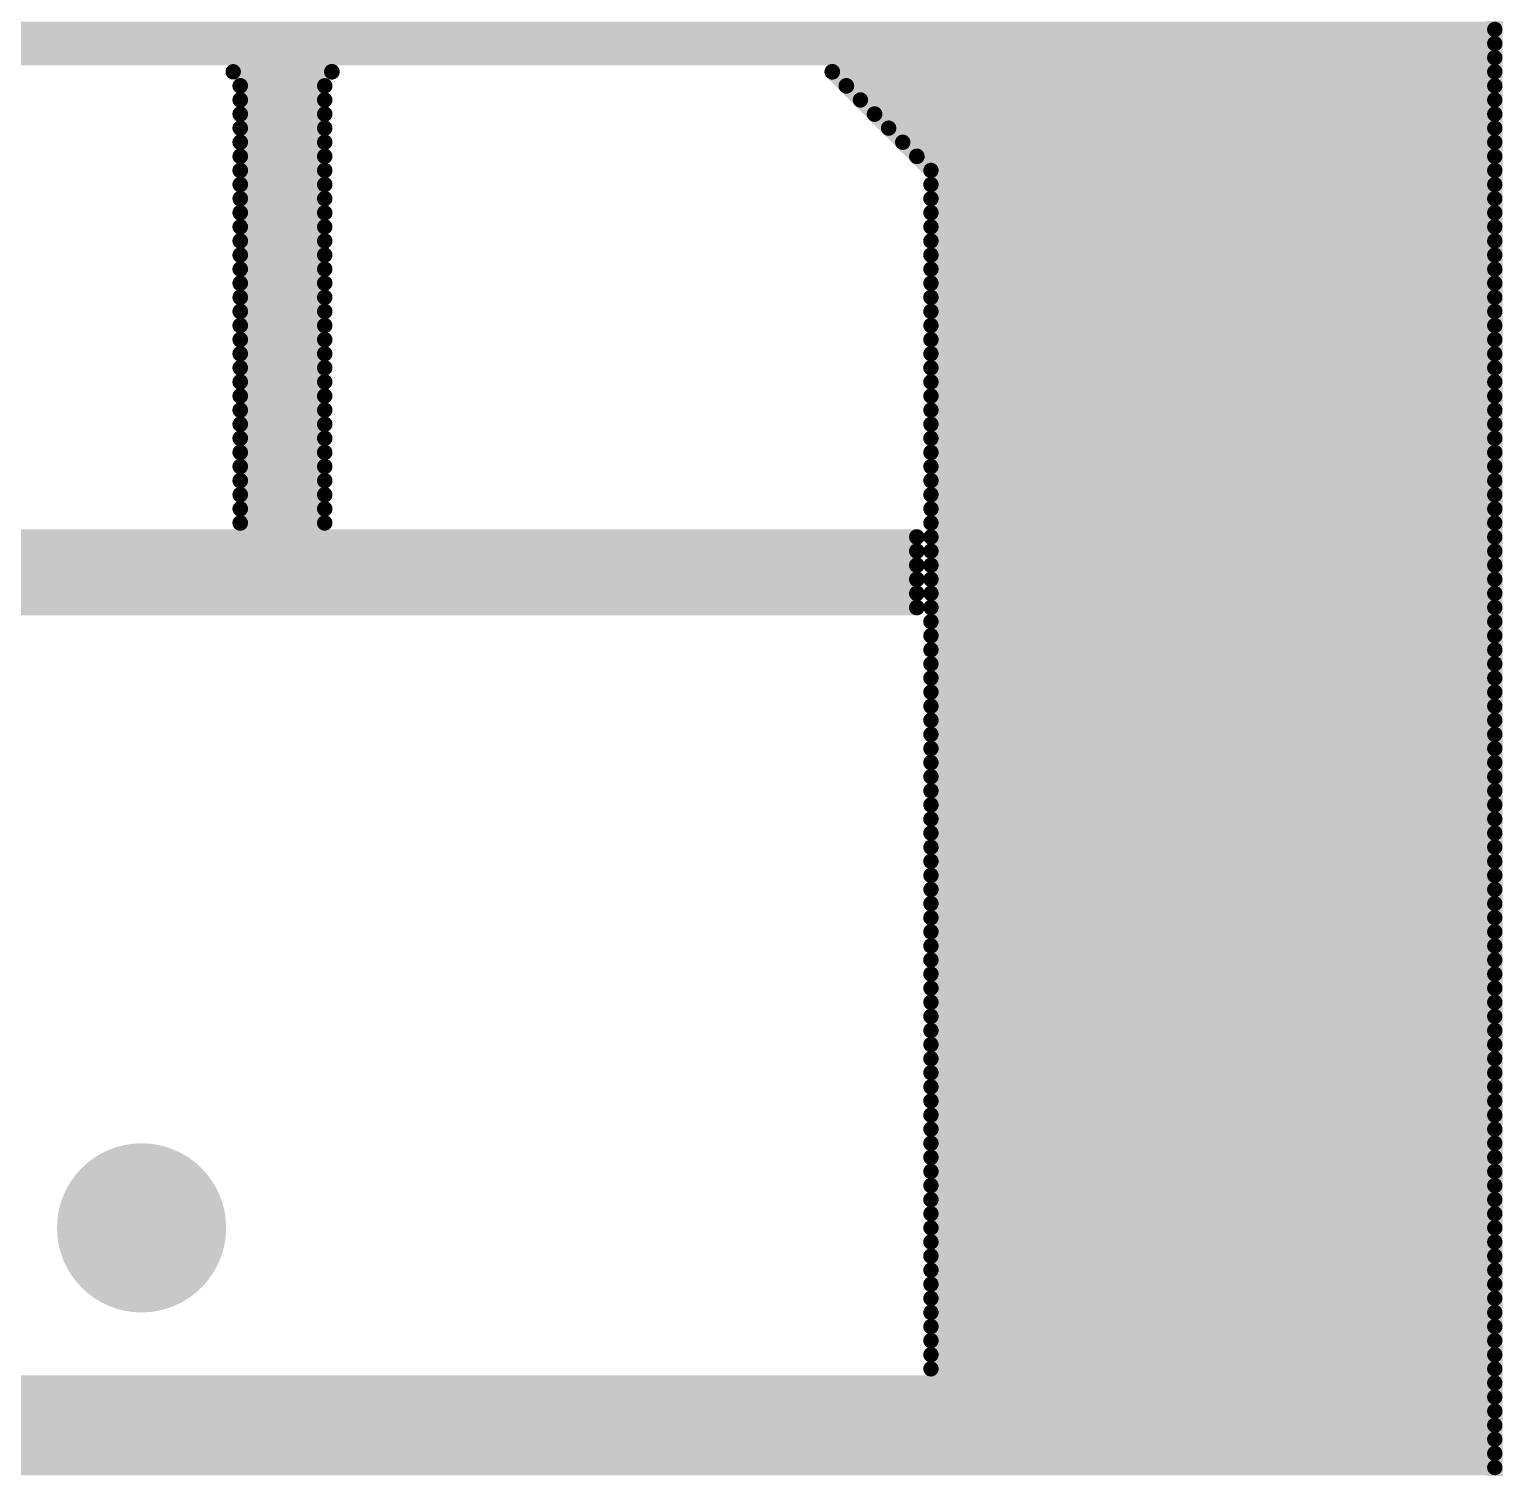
# Model space of a CAD drawing. Header units: inches. Extents: x 3.09 to 5.07, y 1.45 to 3.28.
# Drawn here: x 4.352 to 4.4566, y 1.743 to 1.845 of the extents above; entities that cross this region are included whole.
import ezdxf

# ---------------------------------------------------------------- set-up
doc = ezdxf.new("R2010")
doc.units = ezdxf.units.IN
doc.header["$MEASUREMENT"] = 0
doc.layers.add('TopOverlay', color=2, linetype='Continuous')
doc.layers.add('ViaHoleLayer', color=16, linetype='Continuous')

msp = doc.modelspace()

# ---------------------------------------------------------------- hatches: boundary and pattern name
at = {"layer": 'ViaHoleLayer'}
h = msp.add_hatch(color=16, dxfattribs=at)
edge = h.paths.add_edge_path()
edge.add_arc((4.36, 1.76), 0.006, 0, 360)
h = msp.add_hatch(color=16, dxfattribs=at)
edge = h.paths.add_edge_path()
edge.add_arc((4.44, 1.76), 0.006, 0, 360)

# ---------------------------------------------------------------- linework, layer by layer
at = {"layer": 'TopOverlay'}
for points in [[(4.456, 1.702, 0.0011, 0.0011, 0), (4.456, 1.855, 0.0011, 0.0011, 0)], [(4.262, 1.845, 0.0011, 0.0011, 0), (4.456, 1.845, 0.0011, 0.0011, 0)], [(4.262, 1.844, 0.0011, 0.0011, 0), (4.456, 1.844, 0.0011, 0.0011, 0)], [(4.262, 1.843, 0.0011, 0.0011, 0), (4.456, 1.843, 0.0011, 0.0011, 0)], [(4.3665, 1.842, 0.0011, 0.0011, 0), (4.3735, 1.842, 0.0011, 0.0011, 0)], [(4.409, 1.842, 0.0011, 0.0011, 0), (4.416, 1.835, 0.0011, 0.0011, 0)], [(4.409, 1.842, 0.0011, 0.0011, 0), (4.456, 1.842, 0.0011, 0.0011, 0)], [(4.367, 1.841, 0.0011, 0.0011, 0), (4.373, 1.841, 0.0011, 0.0011, 0)], [(4.41, 1.841, 0.0011, 0.0011, 0), (4.456, 1.841, 0.0011, 0.0011, 0)], [(4.367, 1.84, 0.0011, 0.0011, 0), (4.373, 1.84, 0.0011, 0.0011, 0)], [(4.411, 1.84, 0.0011, 0.0011, 0), (4.456, 1.84, 0.0011, 0.0011, 0)], [(4.367, 1.839, 0.0011, 0.0011, 0), (4.373, 1.839, 0.0011, 0.0011, 0)], [(4.412, 1.839, 0.0011, 0.0011, 0), (4.456, 1.839, 0.0011, 0.0011, 0)], [(4.367, 1.838, 0.0011, 0.0011, 0), (4.373, 1.838, 0.0011, 0.0011, 0)], [(4.413, 1.838, 0.0011, 0.0011, 0), (4.456, 1.838, 0.0011, 0.0011, 0)], [(4.367, 1.837, 0.0011, 0.0011, 0), (4.373, 1.837, 0.0011, 0.0011, 0)], [(4.414, 1.837, 0.0011, 0.0011, 0), (4.456, 1.837, 0.0011, 0.0011, 0)], [(4.367, 1.836, 0.0011, 0.0011, 0), (4.373, 1.836, 0.0011, 0.0011, 0)], [(4.415, 1.836, 0.0011, 0.0011, 0), (4.456, 1.836, 0.0011, 0.0011, 0)], [(4.367, 1.835, 0.0011, 0.0011, 0), (4.373, 1.835, 0.0011, 0.0011, 0)], [(4.416, 1.835, 0.0011, 0.0011, 0), (4.456, 1.835, 0.0011, 0.0011, 0)], [(4.367, 1.834, 0.0011, 0.0011, 0), (4.373, 1.834, 0.0011, 0.0011, 0)], [(4.416, 1.834, 0.0011, 0.0011, 0), (4.456, 1.834, 0.0011, 0.0011, 0)], [(4.367, 1.833, 0.0011, 0.0011, 0), (4.373, 1.833, 0.0011, 0.0011, 0)], [(4.416, 1.833, 0.0011, 0.0011, 0), (4.456, 1.833, 0.0011, 0.0011, 0)], [(4.367, 1.832, 0.0011, 0.0011, 0), (4.373, 1.832, 0.0011, 0.0011, 0)], [(4.416, 1.832, 0.0011, 0.0011, 0), (4.456, 1.832, 0.0011, 0.0011, 0)], [(4.367, 1.831, 0.0011, 0.0011, 0), (4.373, 1.831, 0.0011, 0.0011, 0)], [(4.416, 1.831, 0.0011, 0.0011, 0), (4.456, 1.831, 0.0011, 0.0011, 0)], [(4.367, 1.83, 0.0011, 0.0011, 0), (4.373, 1.83, 0.0011, 0.0011, 0)], [(4.416, 1.83, 0.0011, 0.0011, 0), (4.456, 1.83, 0.0011, 0.0011, 0)], [(4.367, 1.829, 0.0011, 0.0011, 0), (4.373, 1.829, 0.0011, 0.0011, 0)], [(4.416, 1.829, 0.0011, 0.0011, 0), (4.456, 1.829, 0.0011, 0.0011, 0)], [(4.367, 1.828, 0.0011, 0.0011, 0), (4.373, 1.828, 0.0011, 0.0011, 0)], [(4.416, 1.828, 0.0011, 0.0011, 0), (4.456, 1.828, 0.0011, 0.0011, 0)], [(4.367, 1.827, 0.0011, 0.0011, 0), (4.373, 1.827, 0.0011, 0.0011, 0)], [(4.416, 1.827, 0.0011, 0.0011, 0), (4.456, 1.827, 0.0011, 0.0011, 0)], [(4.367, 1.826, 0.0011, 0.0011, 0), (4.373, 1.826, 0.0011, 0.0011, 0)], [(4.416, 1.826, 0.0011, 0.0011, 0), (4.456, 1.826, 0.0011, 0.0011, 0)], [(4.367, 1.825, 0.0011, 0.0011, 0), (4.373, 1.825, 0.0011, 0.0011, 0)], [(4.416, 1.825, 0.0011, 0.0011, 0), (4.456, 1.825, 0.0011, 0.0011, 0)], [(4.367, 1.824, 0.0011, 0.0011, 0), (4.373, 1.824, 0.0011, 0.0011, 0)], [(4.416, 1.824, 0.0011, 0.0011, 0), (4.456, 1.824, 0.0011, 0.0011, 0)], [(4.367, 1.823, 0.0011, 0.0011, 0), (4.373, 1.823, 0.0011, 0.0011, 0)], [(4.367, 1.822, 0.0011, 0.0011, 0), (4.373, 1.822, 0.0011, 0.0011, 0)], [(4.416, 1.823, 0.0011, 0.0011, 0), (4.456, 1.823, 0.0011, 0.0011, 0)], [(4.416, 1.822, 0.0011, 0.0011, 0), (4.456, 1.822, 0.0011, 0.0011, 0)], [(4.367, 1.821, 0.0011, 0.0011, 0), (4.373, 1.821, 0.0011, 0.0011, 0)], [(4.416, 1.821, 0.0011, 0.0011, 0), (4.456, 1.821, 0.0011, 0.0011, 0)], [(4.367, 1.82, 0.0011, 0.0011, 0), (4.373, 1.82, 0.0011, 0.0011, 0)], [(4.416, 1.82, 0.0011, 0.0011, 0), (4.456, 1.82, 0.0011, 0.0011, 0)], [(4.367, 1.819, 0.0011, 0.0011, 0), (4.373, 1.819, 0.0011, 0.0011, 0)], [(4.416, 1.819, 0.0011, 0.0011, 0), (4.456, 1.819, 0.0011, 0.0011, 0)], [(4.367, 1.818, 0.0011, 0.0011, 0), (4.373, 1.818, 0.0011, 0.0011, 0)], [(4.416, 1.818, 0.0011, 0.0011, 0), (4.456, 1.818, 0.0011, 0.0011, 0)], [(4.367, 1.817, 0.0011, 0.0011, 0), (4.373, 1.817, 0.0011, 0.0011, 0)], [(4.416, 1.817, 0.0011, 0.0011, 0), (4.456, 1.817, 0.0011, 0.0011, 0)], [(4.367, 1.816, 0.0011, 0.0011, 0), (4.373, 1.816, 0.0011, 0.0011, 0)], [(4.416, 1.816, 0.0011, 0.0011, 0), (4.456, 1.816, 0.0011, 0.0011, 0)], [(4.367, 1.815, 0.0011, 0.0011, 0), (4.373, 1.815, 0.0011, 0.0011, 0)], [(4.416, 1.815, 0.0011, 0.0011, 0), (4.456, 1.815, 0.0011, 0.0011, 0)], [(4.367, 1.814, 0.0011, 0.0011, 0), (4.373, 1.814, 0.0011, 0.0011, 0)], [(4.416, 1.814, 0.0011, 0.0011, 0), (4.456, 1.814, 0.0011, 0.0011, 0)], [(4.367, 1.813, 0.0011, 0.0011, 0), (4.373, 1.813, 0.0011, 0.0011, 0)], [(4.416, 1.813, 0.0011, 0.0011, 0), (4.456, 1.813, 0.0011, 0.0011, 0)], [(4.367, 1.812, 0.0011, 0.0011, 0), (4.373, 1.812, 0.0011, 0.0011, 0)], [(4.416, 1.812, 0.0011, 0.0011, 0), (4.456, 1.812, 0.0011, 0.0011, 0)], [(4.367, 1.811, 0.0011, 0.0011, 0), (4.373, 1.811, 0.0011, 0.0011, 0)], [(4.416, 1.811, 0.0011, 0.0011, 0), (4.456, 1.811, 0.0011, 0.0011, 0)], [(4.367, 1.81, 0.0011, 0.0011, 0), (4.373, 1.81, 0.0011, 0.0011, 0)], [(4.416, 1.81, 0.0011, 0.0011, 0), (4.456, 1.81, 0.0011, 0.0011, 0)], [(4.321, 1.809, 0.0011, 0.0011, 0), (4.415, 1.809, 0.0011, 0.0011, 0)], [(4.416, 1.809, 0.0011, 0.0011, 0), (4.456, 1.809, 0.0011, 0.0011, 0)], [(4.321, 1.808, 0.0011, 0.0011, 0), (4.415, 1.808, 0.0011, 0.0011, 0)], [(4.416, 1.808, 0.0011, 0.0011, 0), (4.456, 1.808, 0.0011, 0.0011, 0)], [(4.321, 1.807, 0.0011, 0.0011, 0), (4.415, 1.807, 0.0011, 0.0011, 0)], [(4.416, 1.807, 0.0011, 0.0011, 0), (4.456, 1.807, 0.0011, 0.0011, 0)], [(4.321, 1.806, 0.0011, 0.0011, 0), (4.415, 1.806, 0.0011, 0.0011, 0)], [(4.416, 1.806, 0.0011, 0.0011, 0), (4.456, 1.806, 0.0011, 0.0011, 0)], [(4.321, 1.805, 0.0011, 0.0011, 0), (4.415, 1.805, 0.0011, 0.0011, 0)], [(4.416, 1.805, 0.0011, 0.0011, 0), (4.456, 1.805, 0.0011, 0.0011, 0)], [(4.32102, 1.804, 0.0011, 0.0011, 0), (4.415, 1.804, 0.0011, 0.0011, 0)], [(4.416, 1.804, 0.0011, 0.0011, 0), (4.456, 1.804, 0.0011, 0.0011, 0)], [(4.416, 1.803, 0.0011, 0.0011, 0), (4.456, 1.803, 0.0011, 0.0011, 0)], [(4.416, 1.802, 0.0011, 0.0011, 0), (4.456, 1.802, 0.0011, 0.0011, 0)], [(4.416, 1.801, 0.0011, 0.0011, 0), (4.456, 1.801, 0.0011, 0.0011, 0)], [(4.416, 1.8, 0.0011, 0.0011, 0), (4.456, 1.8, 0.0011, 0.0011, 0)], [(4.416, 1.799, 0.0011, 0.0011, 0), (4.456, 1.799, 0.0011, 0.0011, 0)], [(4.416, 1.798, 0.0011, 0.0011, 0), (4.456, 1.798, 0.0011, 0.0011, 0)], [(4.416, 1.797, 0.0011, 0.0011, 0), (4.456, 1.797, 0.0011, 0.0011, 0)], [(4.416, 1.796, 0.0011, 0.0011, 0), (4.456, 1.796, 0.0011, 0.0011, 0)], [(4.416, 1.795, 0.0011, 0.0011, 0), (4.456, 1.795, 0.0011, 0.0011, 0)], [(4.416, 1.794, 0.0011, 0.0011, 0), (4.456, 1.794, 0.0011, 0.0011, 0)], [(4.416, 1.793, 0.0011, 0.0011, 0), (4.456, 1.793, 0.0011, 0.0011, 0)], [(4.416, 1.792, 0.0011, 0.0011, 0), (4.456, 1.792, 0.0011, 0.0011, 0)], [(4.416, 1.791, 0.0011, 0.0011, 0), (4.456, 1.791, 0.0011, 0.0011, 0)], [(4.416, 1.79, 0.0011, 0.0011, 0), (4.456, 1.79, 0.0011, 0.0011, 0)], [(4.416, 1.789, 0.0011, 0.0011, 0), (4.456, 1.789, 0.0011, 0.0011, 0)], [(4.416, 1.788, 0.0011, 0.0011, 0), (4.456, 1.788, 0.0011, 0.0011, 0)], [(4.416, 1.787, 0.0011, 0.0011, 0), (4.456, 1.787, 0.0011, 0.0011, 0)], [(4.416, 1.786, 0.0011, 0.0011, 0), (4.456, 1.786, 0.0011, 0.0011, 0)], [(4.416, 1.785, 0.0011, 0.0011, 0), (4.456, 1.785, 0.0011, 0.0011, 0)], [(4.416, 1.784, 0.0011, 0.0011, 0), (4.456, 1.784, 0.0011, 0.0011, 0)], [(4.416, 1.783, 0.0011, 0.0011, 0), (4.456, 1.783, 0.0011, 0.0011, 0)], [(4.416, 1.782, 0.0011, 0.0011, 0), (4.456, 1.782, 0.0011, 0.0011, 0)], [(4.416, 1.781, 0.0011, 0.0011, 0), (4.456, 1.781, 0.0011, 0.0011, 0)], [(4.416, 1.78, 0.0011, 0.0011, 0), (4.456, 1.78, 0.0011, 0.0011, 0)], [(4.416, 1.779, 0.0011, 0.0011, 0), (4.456, 1.779, 0.0011, 0.0011, 0)], [(4.416, 1.778, 0.0011, 0.0011, 0), (4.456, 1.778, 0.0011, 0.0011, 0)], [(4.416, 1.777, 0.0011, 0.0011, 0), (4.456, 1.777, 0.0011, 0.0011, 0)], [(4.416, 1.776, 0.0011, 0.0011, 0), (4.456, 1.776, 0.0011, 0.0011, 0)], [(4.416, 1.775, 0.0011, 0.0011, 0), (4.456, 1.775, 0.0011, 0.0011, 0)], [(4.416, 1.774, 0.0011, 0.0011, 0), (4.456, 1.774, 0.0011, 0.0011, 0)], [(4.416, 1.773, 0.0011, 0.0011, 0), (4.456, 1.773, 0.0011, 0.0011, 0)], [(4.416, 1.772, 0.0011, 0.0011, 0), (4.456, 1.772, 0.0011, 0.0011, 0)], [(4.416, 1.771, 0.0011, 0.0011, 0), (4.456, 1.771, 0.0011, 0.0011, 0)], [(4.416, 1.77, 0.0011, 0.0011, 0), (4.456, 1.77, 0.0011, 0.0011, 0)], [(4.416, 1.769, 0.0011, 0.0011, 0), (4.456, 1.769, 0.0011, 0.0011, 0)], [(4.416, 1.768, 0.0011, 0.0011, 0), (4.456, 1.768, 0.0011, 0.0011, 0)], [(4.416, 1.767, 0.0011, 0.0011, 0), (4.456, 1.767, 0.0011, 0.0011, 0)], [(4.416, 1.766, 0.0011, 0.0011, 0), (4.456, 1.766, 0.0011, 0.0011, 0)], [(4.416, 1.765, 0.0011, 0.0011, 0), (4.456, 1.765, 0.0011, 0.0011, 0)], [(4.416, 1.764, 0.0011, 0.0011, 0), (4.456, 1.764, 0.0011, 0.0011, 0)], [(4.416, 1.763, 0.0011, 0.0011, 0), (4.456, 1.763, 0.0011, 0.0011, 0)], [(4.416, 1.762, 0.0011, 0.0011, 0), (4.456, 1.762, 0.0011, 0.0011, 0)], [(4.416, 1.761, 0.0011, 0.0011, 0), (4.456, 1.761, 0.0011, 0.0011, 0)], [(4.416, 1.76, 0.0011, 0.0011, 0), (4.456, 1.76, 0.0011, 0.0011, 0)], [(4.416, 1.759, 0.0011, 0.0011, 0), (4.456, 1.759, 0.0011, 0.0011, 0)], [(4.416, 1.758, 0.0011, 0.0011, 0), (4.456, 1.758, 0.0011, 0.0011, 0)], [(4.416, 1.757, 0.0011, 0.0011, 0), (4.456, 1.757, 0.0011, 0.0011, 0)], [(4.416, 1.756, 0.0011, 0.0011, 0), (4.456, 1.756, 0.0011, 0.0011, 0)], [(4.416, 1.755, 0.0011, 0.0011, 0), (4.456, 1.755, 0.0011, 0.0011, 0)], [(4.416, 1.754, 0.0011, 0.0011, 0), (4.456, 1.754, 0.0011, 0.0011, 0)], [(4.416, 1.753, 0.0011, 0.0011, 0), (4.456, 1.753, 0.0011, 0.0011, 0)], [(4.416, 1.752, 0.0011, 0.0011, 0), (4.456, 1.752, 0.0011, 0.0011, 0)], [(4.416, 1.751, 0.0011, 0.0011, 0), (4.456, 1.751, 0.0011, 0.0011, 0)], [(4.416, 1.75, 0.0011, 0.0011, 0), (4.456, 1.75, 0.0011, 0.0011, 0)], [(4.262, 1.749, 0.0011, 0.0011, 0), (4.456, 1.749, 0.0011, 0.0011, 0)], [(4.262, 1.748, 0.0011, 0.0011, 0), (4.456, 1.748, 0.0011, 0.0011, 0)], [(4.262, 1.747, 0.0011, 0.0011, 0), (4.456, 1.747, 0.0011, 0.0011, 0)], [(4.262, 1.746, 0.0011, 0.0011, 0), (4.456, 1.746, 0.0011, 0.0011, 0)], [(4.262, 1.745, 0.0011, 0.0011, 0), (4.456, 1.745, 0.0011, 0.0011, 0)], [(4.262, 1.744, 0.0011, 0.0011, 0), (4.456, 1.744, 0.0011, 0.0011, 0)], [(4.262, 1.743, 0.0011, 0.0011, 0), (4.456, 1.743, 0.0011, 0.0011, 0)]]:
    msp.add_lwpolyline(points, format="xyseb", dxfattribs=at)
for points in [[(4.45573, 1.845, 0.00055, 0.00055, 1), (4.45627, 1.845, 0.00055, 0.00055, 1)], [(4.45573, 1.844, 0.00055, 0.00055, 1), (4.45627, 1.844, 0.00055, 0.00055, 1)], [(4.45573, 1.843, 0.00055, 0.00055, 1), (4.45627, 1.843, 0.00055, 0.00055, 1)], [(4.36623, 1.842, 0.00055, 0.00055, 1), (4.36677, 1.842, 0.00055, 0.00055, 1)], [(4.37322, 1.842, 0.00055, 0.00055, 1), (4.37378, 1.842, 0.00055, 0.00055, 1)], [(4.40872, 1.842, 0.00055, 0.00055, 1), (4.40928, 1.842, 0.00055, 0.00055, 1)], [(4.40872, 1.842, 0.00055, 0.00055, 1), (4.40928, 1.842, 0.00055, 0.00055, 1)], [(4.45573, 1.842, 0.00055, 0.00055, 1), (4.45627, 1.842, 0.00055, 0.00055, 1)], [(4.36672, 1.841, 0.00055, 0.00055, 1), (4.36728, 1.841, 0.00055, 0.00055, 1)], [(4.37272, 1.841, 0.00055, 0.00055, 1), (4.37327, 1.841, 0.00055, 0.00055, 1)], [(4.40972, 1.841, 0.00055, 0.00055, 1), (4.41028, 1.841, 0.00055, 0.00055, 1)], [(4.45573, 1.841, 0.00055, 0.00055, 1), (4.45627, 1.841, 0.00055, 0.00055, 1)], [(4.36672, 1.84, 0.00055, 0.00055, 1), (4.36728, 1.84, 0.00055, 0.00055, 1)], [(4.37272, 1.84, 0.00055, 0.00055, 1), (4.37327, 1.84, 0.00055, 0.00055, 1)], [(4.41073, 1.84, 0.00055, 0.00055, 1), (4.41127, 1.84, 0.00055, 0.00055, 1)], [(4.45573, 1.84, 0.00055, 0.00055, 1), (4.45627, 1.84, 0.00055, 0.00055, 1)], [(4.36672, 1.839, 0.00055, 0.00055, 1), (4.36728, 1.839, 0.00055, 0.00055, 1)], [(4.37272, 1.839, 0.00055, 0.00055, 1), (4.37327, 1.839, 0.00055, 0.00055, 1)], [(4.41172, 1.839, 0.00055, 0.00055, 1), (4.41228, 1.839, 0.00055, 0.00055, 1)], [(4.45573, 1.839, 0.00055, 0.00055, 1), (4.45627, 1.839, 0.00055, 0.00055, 1)], [(4.36672, 1.838, 0.00055, 0.00055, 1), (4.36728, 1.838, 0.00055, 0.00055, 1)], [(4.37272, 1.838, 0.00055, 0.00055, 1), (4.37327, 1.838, 0.00055, 0.00055, 1)], [(4.41273, 1.838, 0.00055, 0.00055, 1), (4.41327, 1.838, 0.00055, 0.00055, 1)], [(4.45573, 1.838, 0.00055, 0.00055, 1), (4.45627, 1.838, 0.00055, 0.00055, 1)], [(4.36672, 1.837, 0.00055, 0.00055, 1), (4.36728, 1.837, 0.00055, 0.00055, 1)], [(4.37272, 1.837, 0.00055, 0.00055, 1), (4.37327, 1.837, 0.00055, 0.00055, 1)], [(4.41373, 1.837, 0.00055, 0.00055, 1), (4.41427, 1.837, 0.00055, 0.00055, 1)], [(4.45573, 1.837, 0.00055, 0.00055, 1), (4.45627, 1.837, 0.00055, 0.00055, 1)], [(4.36672, 1.836, 0.00055, 0.00055, 1), (4.36728, 1.836, 0.00055, 0.00055, 1)], [(4.37272, 1.836, 0.00055, 0.00055, 1), (4.37327, 1.836, 0.00055, 0.00055, 1)], [(4.41472, 1.836, 0.00055, 0.00055, 1), (4.41528, 1.836, 0.00055, 0.00055, 1)], [(4.45573, 1.836, 0.00055, 0.00055, 1), (4.45627, 1.836, 0.00055, 0.00055, 1)], [(4.36672, 1.835, 0.00055, 0.00055, 1), (4.36728, 1.835, 0.00055, 0.00055, 1)], [(4.37272, 1.835, 0.00055, 0.00055, 1), (4.37327, 1.835, 0.00055, 0.00055, 1)], [(4.41573, 1.835, 0.00055, 0.00055, 1), (4.41627, 1.835, 0.00055, 0.00055, 1)], [(4.41573, 1.835, 0.00055, 0.00055, 1), (4.41627, 1.835, 0.00055, 0.00055, 1)], [(4.45573, 1.835, 0.00055, 0.00055, 1), (4.45627, 1.835, 0.00055, 0.00055, 1)], [(4.36672, 1.834, 0.00055, 0.00055, 1), (4.36728, 1.834, 0.00055, 0.00055, 1)], [(4.37272, 1.834, 0.00055, 0.00055, 1), (4.37327, 1.834, 0.00055, 0.00055, 1)], [(4.41573, 1.834, 0.00055, 0.00055, 1), (4.41627, 1.834, 0.00055, 0.00055, 1)], [(4.45573, 1.834, 0.00055, 0.00055, 1), (4.45627, 1.834, 0.00055, 0.00055, 1)], [(4.36672, 1.833, 0.00055, 0.00055, 1), (4.36728, 1.833, 0.00055, 0.00055, 1)], [(4.37272, 1.833, 0.00055, 0.00055, 1), (4.37327, 1.833, 0.00055, 0.00055, 1)], [(4.41573, 1.833, 0.00055, 0.00055, 1), (4.41627, 1.833, 0.00055, 0.00055, 1)], [(4.45573, 1.833, 0.00055, 0.00055, 1), (4.45627, 1.833, 0.00055, 0.00055, 1)], [(4.36672, 1.832, 0.00055, 0.00055, 1), (4.36728, 1.832, 0.00055, 0.00055, 1)], [(4.37272, 1.832, 0.00055, 0.00055, 1), (4.37327, 1.832, 0.00055, 0.00055, 1)], [(4.41573, 1.832, 0.00055, 0.00055, 1), (4.41627, 1.832, 0.00055, 0.00055, 1)], [(4.45573, 1.832, 0.00055, 0.00055, 1), (4.45627, 1.832, 0.00055, 0.00055, 1)], [(4.36672, 1.831, 0.00055, 0.00055, 1), (4.36728, 1.831, 0.00055, 0.00055, 1)], [(4.37272, 1.831, 0.00055, 0.00055, 1), (4.37327, 1.831, 0.00055, 0.00055, 1)], [(4.41573, 1.831, 0.00055, 0.00055, 1), (4.41627, 1.831, 0.00055, 0.00055, 1)], [(4.45573, 1.831, 0.00055, 0.00055, 1), (4.45627, 1.831, 0.00055, 0.00055, 1)], [(4.36672, 1.83, 0.00055, 0.00055, 1), (4.36728, 1.83, 0.00055, 0.00055, 1)], [(4.37272, 1.83, 0.00055, 0.00055, 1), (4.37327, 1.83, 0.00055, 0.00055, 1)], [(4.41573, 1.83, 0.00055, 0.00055, 1), (4.41627, 1.83, 0.00055, 0.00055, 1)], [(4.45573, 1.83, 0.00055, 0.00055, 1), (4.45627, 1.83, 0.00055, 0.00055, 1)], [(4.36672, 1.829, 0.00055, 0.00055, 1), (4.36728, 1.829, 0.00055, 0.00055, 1)], [(4.37272, 1.829, 0.00055, 0.00055, 1), (4.37327, 1.829, 0.00055, 0.00055, 1)], [(4.41573, 1.829, 0.00055, 0.00055, 1), (4.41627, 1.829, 0.00055, 0.00055, 1)], [(4.45573, 1.829, 0.00055, 0.00055, 1), (4.45627, 1.829, 0.00055, 0.00055, 1)], [(4.36672, 1.828, 0.00055, 0.00055, 1), (4.36728, 1.828, 0.00055, 0.00055, 1)], [(4.37272, 1.828, 0.00055, 0.00055, 1), (4.37327, 1.828, 0.00055, 0.00055, 1)], [(4.41573, 1.828, 0.00055, 0.00055, 1), (4.41627, 1.828, 0.00055, 0.00055, 1)], [(4.45573, 1.828, 0.00055, 0.00055, 1), (4.45627, 1.828, 0.00055, 0.00055, 1)], [(4.36672, 1.827, 0.00055, 0.00055, 1), (4.36728, 1.827, 0.00055, 0.00055, 1)], [(4.37272, 1.827, 0.00055, 0.00055, 1), (4.37327, 1.827, 0.00055, 0.00055, 1)], [(4.41573, 1.827, 0.00055, 0.00055, 1), (4.41627, 1.827, 0.00055, 0.00055, 1)], [(4.45573, 1.827, 0.00055, 0.00055, 1), (4.45627, 1.827, 0.00055, 0.00055, 1)], [(4.36672, 1.826, 0.00055, 0.00055, 1), (4.36728, 1.826, 0.00055, 0.00055, 1)], [(4.37272, 1.826, 0.00055, 0.00055, 1), (4.37327, 1.826, 0.00055, 0.00055, 1)], [(4.41573, 1.826, 0.00055, 0.00055, 1), (4.41627, 1.826, 0.00055, 0.00055, 1)], [(4.45573, 1.826, 0.00055, 0.00055, 1), (4.45627, 1.826, 0.00055, 0.00055, 1)], [(4.36672, 1.825, 0.00055, 0.00055, 1), (4.36728, 1.825, 0.00055, 0.00055, 1)], [(4.37272, 1.825, 0.00055, 0.00055, 1), (4.37327, 1.825, 0.00055, 0.00055, 1)], [(4.41573, 1.825, 0.00055, 0.00055, 1), (4.41627, 1.825, 0.00055, 0.00055, 1)], [(4.45573, 1.825, 0.00055, 0.00055, 1), (4.45627, 1.825, 0.00055, 0.00055, 1)], [(4.36672, 1.824, 0.00055, 0.00055, 1), (4.36728, 1.824, 0.00055, 0.00055, 1)], [(4.37272, 1.824, 0.00055, 0.00055, 1), (4.37327, 1.824, 0.00055, 0.00055, 1)], [(4.41573, 1.824, 0.00055, 0.00055, 1), (4.41627, 1.824, 0.00055, 0.00055, 1)], [(4.45573, 1.824, 0.00055, 0.00055, 1), (4.45627, 1.824, 0.00055, 0.00055, 1)], [(4.36672, 1.823, 0.00055, 0.00055, 1), (4.36728, 1.823, 0.00055, 0.00055, 1)], [(4.36672, 1.822, 0.00055, 0.00055, 1), (4.36728, 1.822, 0.00055, 0.00055, 1)], [(4.37272, 1.823, 0.00055, 0.00055, 1), (4.37327, 1.823, 0.00055, 0.00055, 1)], [(4.37272, 1.822, 0.00055, 0.00055, 1), (4.37327, 1.822, 0.00055, 0.00055, 1)], [(4.41573, 1.823, 0.00055, 0.00055, 1), (4.41627, 1.823, 0.00055, 0.00055, 1)], [(4.41573, 1.822, 0.00055, 0.00055, 1), (4.41627, 1.822, 0.00055, 0.00055, 1)], [(4.45573, 1.823, 0.00055, 0.00055, 1), (4.45627, 1.823, 0.00055, 0.00055, 1)], [(4.45573, 1.822, 0.00055, 0.00055, 1), (4.45627, 1.822, 0.00055, 0.00055, 1)], [(4.36672, 1.821, 0.00055, 0.00055, 1), (4.36728, 1.821, 0.00055, 0.00055, 1)], [(4.37272, 1.821, 0.00055, 0.00055, 1), (4.37327, 1.821, 0.00055, 0.00055, 1)], [(4.41573, 1.821, 0.00055, 0.00055, 1), (4.41627, 1.821, 0.00055, 0.00055, 1)], [(4.45573, 1.821, 0.00055, 0.00055, 1), (4.45627, 1.821, 0.00055, 0.00055, 1)], [(4.36672, 1.82, 0.00055, 0.00055, 1), (4.36728, 1.82, 0.00055, 0.00055, 1)], [(4.37272, 1.82, 0.00055, 0.00055, 1), (4.37327, 1.82, 0.00055, 0.00055, 1)], [(4.41573, 1.82, 0.00055, 0.00055, 1), (4.41627, 1.82, 0.00055, 0.00055, 1)], [(4.45573, 1.82, 0.00055, 0.00055, 1), (4.45627, 1.82, 0.00055, 0.00055, 1)], [(4.36672, 1.819, 0.00055, 0.00055, 1), (4.36728, 1.819, 0.00055, 0.00055, 1)], [(4.37272, 1.819, 0.00055, 0.00055, 1), (4.37327, 1.819, 0.00055, 0.00055, 1)], [(4.41573, 1.819, 0.00055, 0.00055, 1), (4.41627, 1.819, 0.00055, 0.00055, 1)], [(4.45573, 1.819, 0.00055, 0.00055, 1), (4.45627, 1.819, 0.00055, 0.00055, 1)], [(4.36672, 1.818, 0.00055, 0.00055, 1), (4.36728, 1.818, 0.00055, 0.00055, 1)], [(4.37272, 1.818, 0.00055, 0.00055, 1), (4.37327, 1.818, 0.00055, 0.00055, 1)], [(4.41573, 1.818, 0.00055, 0.00055, 1), (4.41627, 1.818, 0.00055, 0.00055, 1)], [(4.45573, 1.818, 0.00055, 0.00055, 1), (4.45627, 1.818, 0.00055, 0.00055, 1)], [(4.36672, 1.817, 0.00055, 0.00055, 1), (4.36728, 1.817, 0.00055, 0.00055, 1)], [(4.37272, 1.817, 0.00055, 0.00055, 1), (4.37327, 1.817, 0.00055, 0.00055, 1)], [(4.41573, 1.817, 0.00055, 0.00055, 1), (4.41627, 1.817, 0.00055, 0.00055, 1)], [(4.45573, 1.817, 0.00055, 0.00055, 1), (4.45627, 1.817, 0.00055, 0.00055, 1)], [(4.36672, 1.816, 0.00055, 0.00055, 1), (4.36728, 1.816, 0.00055, 0.00055, 1)], [(4.37272, 1.816, 0.00055, 0.00055, 1), (4.37327, 1.816, 0.00055, 0.00055, 1)], [(4.41573, 1.816, 0.00055, 0.00055, 1), (4.41627, 1.816, 0.00055, 0.00055, 1)], [(4.45573, 1.816, 0.00055, 0.00055, 1), (4.45627, 1.816, 0.00055, 0.00055, 1)], [(4.36672, 1.815, 0.00055, 0.00055, 1), (4.36728, 1.815, 0.00055, 0.00055, 1)], [(4.37272, 1.815, 0.00055, 0.00055, 1), (4.37327, 1.815, 0.00055, 0.00055, 1)], [(4.41573, 1.815, 0.00055, 0.00055, 1), (4.41627, 1.815, 0.00055, 0.00055, 1)], [(4.45573, 1.815, 0.00055, 0.00055, 1), (4.45627, 1.815, 0.00055, 0.00055, 1)], [(4.36672, 1.814, 0.00055, 0.00055, 1), (4.36728, 1.814, 0.00055, 0.00055, 1)], [(4.37272, 1.814, 0.00055, 0.00055, 1), (4.37327, 1.814, 0.00055, 0.00055, 1)], [(4.41573, 1.814, 0.00055, 0.00055, 1), (4.41627, 1.814, 0.00055, 0.00055, 1)], [(4.45573, 1.814, 0.00055, 0.00055, 1), (4.45627, 1.814, 0.00055, 0.00055, 1)], [(4.36672, 1.813, 0.00055, 0.00055, 1), (4.36728, 1.813, 0.00055, 0.00055, 1)], [(4.37272, 1.813, 0.00055, 0.00055, 1), (4.37327, 1.813, 0.00055, 0.00055, 1)], [(4.41573, 1.813, 0.00055, 0.00055, 1), (4.41627, 1.813, 0.00055, 0.00055, 1)], [(4.45573, 1.813, 0.00055, 0.00055, 1), (4.45627, 1.813, 0.00055, 0.00055, 1)], [(4.36672, 1.812, 0.00055, 0.00055, 1), (4.36728, 1.812, 0.00055, 0.00055, 1)], [(4.37272, 1.812, 0.00055, 0.00055, 1), (4.37327, 1.812, 0.00055, 0.00055, 1)], [(4.41573, 1.812, 0.00055, 0.00055, 1), (4.41627, 1.812, 0.00055, 0.00055, 1)], [(4.45573, 1.812, 0.00055, 0.00055, 1), (4.45627, 1.812, 0.00055, 0.00055, 1)], [(4.36672, 1.811, 0.00055, 0.00055, 1), (4.36728, 1.811, 0.00055, 0.00055, 1)], [(4.37272, 1.811, 0.00055, 0.00055, 1), (4.37327, 1.811, 0.00055, 0.00055, 1)], [(4.41573, 1.811, 0.00055, 0.00055, 1), (4.41627, 1.811, 0.00055, 0.00055, 1)], [(4.45573, 1.811, 0.00055, 0.00055, 1), (4.45627, 1.811, 0.00055, 0.00055, 1)], [(4.36672, 1.81, 0.00055, 0.00055, 1), (4.36728, 1.81, 0.00055, 0.00055, 1)], [(4.37272, 1.81, 0.00055, 0.00055, 1), (4.37327, 1.81, 0.00055, 0.00055, 1)], [(4.41573, 1.81, 0.00055, 0.00055, 1), (4.41627, 1.81, 0.00055, 0.00055, 1)], [(4.45573, 1.81, 0.00055, 0.00055, 1), (4.45627, 1.81, 0.00055, 0.00055, 1)], [(4.41472, 1.809, 0.00055, 0.00055, 1), (4.41528, 1.809, 0.00055, 0.00055, 1)], [(4.41573, 1.809, 0.00055, 0.00055, 1), (4.41627, 1.809, 0.00055, 0.00055, 1)], [(4.45573, 1.809, 0.00055, 0.00055, 1), (4.45627, 1.809, 0.00055, 0.00055, 1)], [(4.41472, 1.808, 0.00055, 0.00055, 1), (4.41528, 1.808, 0.00055, 0.00055, 1)], [(4.41573, 1.808, 0.00055, 0.00055, 1), (4.41627, 1.808, 0.00055, 0.00055, 1)], [(4.45573, 1.808, 0.00055, 0.00055, 1), (4.45627, 1.808, 0.00055, 0.00055, 1)], [(4.41472, 1.807, 0.00055, 0.00055, 1), (4.41528, 1.807, 0.00055, 0.00055, 1)], [(4.41573, 1.807, 0.00055, 0.00055, 1), (4.41627, 1.807, 0.00055, 0.00055, 1)], [(4.45573, 1.807, 0.00055, 0.00055, 1), (4.45627, 1.807, 0.00055, 0.00055, 1)], [(4.41472, 1.806, 0.00055, 0.00055, 1), (4.41528, 1.806, 0.00055, 0.00055, 1)], [(4.41573, 1.806, 0.00055, 0.00055, 1), (4.41627, 1.806, 0.00055, 0.00055, 1)], [(4.45573, 1.806, 0.00055, 0.00055, 1), (4.45627, 1.806, 0.00055, 0.00055, 1)], [(4.41472, 1.805, 0.00055, 0.00055, 1), (4.41528, 1.805, 0.00055, 0.00055, 1)], [(4.41573, 1.805, 0.00055, 0.00055, 1), (4.41627, 1.805, 0.00055, 0.00055, 1)], [(4.45573, 1.805, 0.00055, 0.00055, 1), (4.45627, 1.805, 0.00055, 0.00055, 1)], [(4.41472, 1.804, 0.00055, 0.00055, 1), (4.41528, 1.804, 0.00055, 0.00055, 1)], [(4.41573, 1.804, 0.00055, 0.00055, 1), (4.41627, 1.804, 0.00055, 0.00055, 1)], [(4.45573, 1.804, 0.00055, 0.00055, 1), (4.45627, 1.804, 0.00055, 0.00055, 1)], [(4.41573, 1.803, 0.00055, 0.00055, 1), (4.41627, 1.803, 0.00055, 0.00055, 1)], [(4.45573, 1.803, 0.00055, 0.00055, 1), (4.45627, 1.803, 0.00055, 0.00055, 1)], [(4.41573, 1.802, 0.00055, 0.00055, 1), (4.41627, 1.802, 0.00055, 0.00055, 1)], [(4.45573, 1.802, 0.00055, 0.00055, 1), (4.45627, 1.802, 0.00055, 0.00055, 1)], [(4.41573, 1.801, 0.00055, 0.00055, 1), (4.41627, 1.801, 0.00055, 0.00055, 1)], [(4.45573, 1.801, 0.00055, 0.00055, 1), (4.45627, 1.801, 0.00055, 0.00055, 1)], [(4.41573, 1.8, 0.00055, 0.00055, 1), (4.41627, 1.8, 0.00055, 0.00055, 1)], [(4.41573, 1.799, 0.00055, 0.00055, 1), (4.41627, 1.799, 0.00055, 0.00055, 1)], [(4.45573, 1.8, 0.00055, 0.00055, 1), (4.45627, 1.8, 0.00055, 0.00055, 1)], [(4.45573, 1.799, 0.00055, 0.00055, 1), (4.45627, 1.799, 0.00055, 0.00055, 1)], [(4.41573, 1.798, 0.00055, 0.00055, 1), (4.41627, 1.798, 0.00055, 0.00055, 1)], [(4.45573, 1.798, 0.00055, 0.00055, 1), (4.45627, 1.798, 0.00055, 0.00055, 1)], [(4.41573, 1.797, 0.00055, 0.00055, 1), (4.41627, 1.797, 0.00055, 0.00055, 1)], [(4.45573, 1.797, 0.00055, 0.00055, 1), (4.45627, 1.797, 0.00055, 0.00055, 1)], [(4.41573, 1.796, 0.00055, 0.00055, 1), (4.41627, 1.796, 0.00055, 0.00055, 1)], [(4.45573, 1.796, 0.00055, 0.00055, 1), (4.45627, 1.796, 0.00055, 0.00055, 1)], [(4.41573, 1.795, 0.00055, 0.00055, 1), (4.41627, 1.795, 0.00055, 0.00055, 1)], [(4.45573, 1.795, 0.00055, 0.00055, 1), (4.45627, 1.795, 0.00055, 0.00055, 1)], [(4.41573, 1.794, 0.00055, 0.00055, 1), (4.41627, 1.794, 0.00055, 0.00055, 1)], [(4.45573, 1.794, 0.00055, 0.00055, 1), (4.45627, 1.794, 0.00055, 0.00055, 1)], [(4.41573, 1.793, 0.00055, 0.00055, 1), (4.41627, 1.793, 0.00055, 0.00055, 1)], [(4.45573, 1.793, 0.00055, 0.00055, 1), (4.45627, 1.793, 0.00055, 0.00055, 1)], [(4.41573, 1.792, 0.00055, 0.00055, 1), (4.41627, 1.792, 0.00055, 0.00055, 1)], [(4.45573, 1.792, 0.00055, 0.00055, 1), (4.45627, 1.792, 0.00055, 0.00055, 1)], [(4.41573, 1.791, 0.00055, 0.00055, 1), (4.41627, 1.791, 0.00055, 0.00055, 1)], [(4.45573, 1.791, 0.00055, 0.00055, 1), (4.45627, 1.791, 0.00055, 0.00055, 1)], [(4.41573, 1.79, 0.00055, 0.00055, 1), (4.41627, 1.79, 0.00055, 0.00055, 1)], [(4.45573, 1.79, 0.00055, 0.00055, 1), (4.45627, 1.79, 0.00055, 0.00055, 1)], [(4.41573, 1.789, 0.00055, 0.00055, 1), (4.41627, 1.789, 0.00055, 0.00055, 1)], [(4.45573, 1.789, 0.00055, 0.00055, 1), (4.45627, 1.789, 0.00055, 0.00055, 1)], [(4.41573, 1.788, 0.00055, 0.00055, 1), (4.41627, 1.788, 0.00055, 0.00055, 1)], [(4.45573, 1.788, 0.00055, 0.00055, 1), (4.45627, 1.788, 0.00055, 0.00055, 1)], [(4.41573, 1.787, 0.00055, 0.00055, 1), (4.41627, 1.787, 0.00055, 0.00055, 1)], [(4.45573, 1.787, 0.00055, 0.00055, 1), (4.45627, 1.787, 0.00055, 0.00055, 1)], [(4.41573, 1.786, 0.00055, 0.00055, 1), (4.41627, 1.786, 0.00055, 0.00055, 1)], [(4.45573, 1.786, 0.00055, 0.00055, 1), (4.45627, 1.786, 0.00055, 0.00055, 1)], [(4.41573, 1.785, 0.00055, 0.00055, 1), (4.41627, 1.785, 0.00055, 0.00055, 1)], [(4.45573, 1.785, 0.00055, 0.00055, 1), (4.45627, 1.785, 0.00055, 0.00055, 1)], [(4.41573, 1.784, 0.00055, 0.00055, 1), (4.41627, 1.784, 0.00055, 0.00055, 1)], [(4.45573, 1.784, 0.00055, 0.00055, 1), (4.45627, 1.784, 0.00055, 0.00055, 1)], [(4.41573, 1.783, 0.00055, 0.00055, 1), (4.41627, 1.783, 0.00055, 0.00055, 1)], [(4.45573, 1.783, 0.00055, 0.00055, 1), (4.45627, 1.783, 0.00055, 0.00055, 1)], [(4.41573, 1.782, 0.00055, 0.00055, 1), (4.41627, 1.782, 0.00055, 0.00055, 1)], [(4.45573, 1.782, 0.00055, 0.00055, 1), (4.45627, 1.782, 0.00055, 0.00055, 1)], [(4.41573, 1.781, 0.00055, 0.00055, 1), (4.41627, 1.781, 0.00055, 0.00055, 1)], [(4.45573, 1.781, 0.00055, 0.00055, 1), (4.45627, 1.781, 0.00055, 0.00055, 1)], [(4.41573, 1.78, 0.00055, 0.00055, 1), (4.41627, 1.78, 0.00055, 0.00055, 1)], [(4.45573, 1.78, 0.00055, 0.00055, 1), (4.45627, 1.78, 0.00055, 0.00055, 1)], [(4.41573, 1.779, 0.00055, 0.00055, 1), (4.41627, 1.779, 0.00055, 0.00055, 1)], [(4.45573, 1.779, 0.00055, 0.00055, 1), (4.45627, 1.779, 0.00055, 0.00055, 1)], [(4.41573, 1.778, 0.00055, 0.00055, 1), (4.41627, 1.778, 0.00055, 0.00055, 1)], [(4.45573, 1.778, 0.00055, 0.00055, 1), (4.45627, 1.778, 0.00055, 0.00055, 1)], [(4.41573, 1.777, 0.00055, 0.00055, 1), (4.41627, 1.777, 0.00055, 0.00055, 1)], [(4.41573, 1.776, 0.00055, 0.00055, 1), (4.41627, 1.776, 0.00055, 0.00055, 1)], [(4.45573, 1.777, 0.00055, 0.00055, 1), (4.45627, 1.777, 0.00055, 0.00055, 1)], [(4.45573, 1.776, 0.00055, 0.00055, 1), (4.45627, 1.776, 0.00055, 0.00055, 1)], [(4.41573, 1.775, 0.00055, 0.00055, 1), (4.41627, 1.775, 0.00055, 0.00055, 1)], [(4.45573, 1.775, 0.00055, 0.00055, 1), (4.45627, 1.775, 0.00055, 0.00055, 1)], [(4.41573, 1.774, 0.00055, 0.00055, 1), (4.41627, 1.774, 0.00055, 0.00055, 1)], [(4.45573, 1.774, 0.00055, 0.00055, 1), (4.45627, 1.774, 0.00055, 0.00055, 1)], [(4.41573, 1.773, 0.00055, 0.00055, 1), (4.41627, 1.773, 0.00055, 0.00055, 1)], [(4.45573, 1.773, 0.00055, 0.00055, 1), (4.45627, 1.773, 0.00055, 0.00055, 1)], [(4.41573, 1.772, 0.00055, 0.00055, 1), (4.41627, 1.772, 0.00055, 0.00055, 1)], [(4.45573, 1.772, 0.00055, 0.00055, 1), (4.45627, 1.772, 0.00055, 0.00055, 1)], [(4.41573, 1.771, 0.00055, 0.00055, 1), (4.41627, 1.771, 0.00055, 0.00055, 1)], [(4.45573, 1.771, 0.00055, 0.00055, 1), (4.45627, 1.771, 0.00055, 0.00055, 1)], [(4.41573, 1.77, 0.00055, 0.00055, 1), (4.41627, 1.77, 0.00055, 0.00055, 1)], [(4.45573, 1.77, 0.00055, 0.00055, 1), (4.45627, 1.77, 0.00055, 0.00055, 1)], [(4.41573, 1.769, 0.00055, 0.00055, 1), (4.41627, 1.769, 0.00055, 0.00055, 1)], [(4.45573, 1.769, 0.00055, 0.00055, 1), (4.45627, 1.769, 0.00055, 0.00055, 1)], [(4.41573, 1.768, 0.00055, 0.00055, 1), (4.41627, 1.768, 0.00055, 0.00055, 1)], [(4.45573, 1.768, 0.00055, 0.00055, 1), (4.45627, 1.768, 0.00055, 0.00055, 1)], [(4.41573, 1.767, 0.00055, 0.00055, 1), (4.41627, 1.767, 0.00055, 0.00055, 1)], [(4.45573, 1.767, 0.00055, 0.00055, 1), (4.45627, 1.767, 0.00055, 0.00055, 1)], [(4.41573, 1.766, 0.00055, 0.00055, 1), (4.41627, 1.766, 0.00055, 0.00055, 1)], [(4.45573, 1.766, 0.00055, 0.00055, 1), (4.45627, 1.766, 0.00055, 0.00055, 1)], [(4.41573, 1.765, 0.00055, 0.00055, 1), (4.41627, 1.765, 0.00055, 0.00055, 1)], [(4.45573, 1.765, 0.00055, 0.00055, 1), (4.45627, 1.765, 0.00055, 0.00055, 1)], [(4.41573, 1.764, 0.00055, 0.00055, 1), (4.41627, 1.764, 0.00055, 0.00055, 1)], [(4.45573, 1.764, 0.00055, 0.00055, 1), (4.45627, 1.764, 0.00055, 0.00055, 1)], [(4.41573, 1.763, 0.00055, 0.00055, 1), (4.41627, 1.763, 0.00055, 0.00055, 1)], [(4.45573, 1.763, 0.00055, 0.00055, 1), (4.45627, 1.763, 0.00055, 0.00055, 1)], [(4.41573, 1.762, 0.00055, 0.00055, 1), (4.41627, 1.762, 0.00055, 0.00055, 1)], [(4.45573, 1.762, 0.00055, 0.00055, 1), (4.45627, 1.762, 0.00055, 0.00055, 1)], [(4.41573, 1.761, 0.00055, 0.00055, 1), (4.41627, 1.761, 0.00055, 0.00055, 1)], [(4.45573, 1.761, 0.00055, 0.00055, 1), (4.45627, 1.761, 0.00055, 0.00055, 1)], [(4.41573, 1.76, 0.00055, 0.00055, 1), (4.41627, 1.76, 0.00055, 0.00055, 1)], [(4.45573, 1.76, 0.00055, 0.00055, 1), (4.45627, 1.76, 0.00055, 0.00055, 1)], [(4.41573, 1.759, 0.00055, 0.00055, 1), (4.41627, 1.759, 0.00055, 0.00055, 1)], [(4.45573, 1.759, 0.00055, 0.00055, 1), (4.45627, 1.759, 0.00055, 0.00055, 1)], [(4.41573, 1.758, 0.00055, 0.00055, 1), (4.41627, 1.758, 0.00055, 0.00055, 1)], [(4.45573, 1.758, 0.00055, 0.00055, 1), (4.45627, 1.758, 0.00055, 0.00055, 1)], [(4.41573, 1.757, 0.00055, 0.00055, 1), (4.41627, 1.757, 0.00055, 0.00055, 1)], [(4.45573, 1.757, 0.00055, 0.00055, 1), (4.45627, 1.757, 0.00055, 0.00055, 1)], [(4.41573, 1.756, 0.00055, 0.00055, 1), (4.41627, 1.756, 0.00055, 0.00055, 1)], [(4.45573, 1.756, 0.00055, 0.00055, 1), (4.45627, 1.756, 0.00055, 0.00055, 1)], [(4.41573, 1.755, 0.00055, 0.00055, 1), (4.41627, 1.755, 0.00055, 0.00055, 1)], [(4.45573, 1.755, 0.00055, 0.00055, 1), (4.45627, 1.755, 0.00055, 0.00055, 1)], [(4.41573, 1.754, 0.00055, 0.00055, 1), (4.41627, 1.754, 0.00055, 0.00055, 1)], [(4.45573, 1.754, 0.00055, 0.00055, 1), (4.45627, 1.754, 0.00055, 0.00055, 1)], [(4.41573, 1.753, 0.00055, 0.00055, 1), (4.41627, 1.753, 0.00055, 0.00055, 1)], [(4.41573, 1.752, 0.00055, 0.00055, 1), (4.41627, 1.752, 0.00055, 0.00055, 1)], [(4.45573, 1.753, 0.00055, 0.00055, 1), (4.45627, 1.753, 0.00055, 0.00055, 1)], [(4.45573, 1.752, 0.00055, 0.00055, 1), (4.45627, 1.752, 0.00055, 0.00055, 1)], [(4.41573, 1.751, 0.00055, 0.00055, 1), (4.41627, 1.751, 0.00055, 0.00055, 1)], [(4.45573, 1.751, 0.00055, 0.00055, 1), (4.45627, 1.751, 0.00055, 0.00055, 1)], [(4.41573, 1.75, 0.00055, 0.00055, 1), (4.41627, 1.75, 0.00055, 0.00055, 1)], [(4.45573, 1.75, 0.00055, 0.00055, 1), (4.45627, 1.75, 0.00055, 0.00055, 1)], [(4.45573, 1.749, 0.00055, 0.00055, 1), (4.45627, 1.749, 0.00055, 0.00055, 1)], [(4.45573, 1.748, 0.00055, 0.00055, 1), (4.45627, 1.748, 0.00055, 0.00055, 1)], [(4.45573, 1.747, 0.00055, 0.00055, 1), (4.45627, 1.747, 0.00055, 0.00055, 1)], [(4.45573, 1.746, 0.00055, 0.00055, 1), (4.45627, 1.746, 0.00055, 0.00055, 1)], [(4.45573, 1.745, 0.00055, 0.00055, 1), (4.45627, 1.745, 0.00055, 0.00055, 1)], [(4.45573, 1.744, 0.00055, 0.00055, 1), (4.45627, 1.744, 0.00055, 0.00055, 1)], [(4.45573, 1.743, 0.00055, 0.00055, 1), (4.45627, 1.743, 0.00055, 0.00055, 1)]]:
    msp.add_lwpolyline(points, format="xyseb", close=True, dxfattribs=at)

doc.saveas('drawing.dxf')
